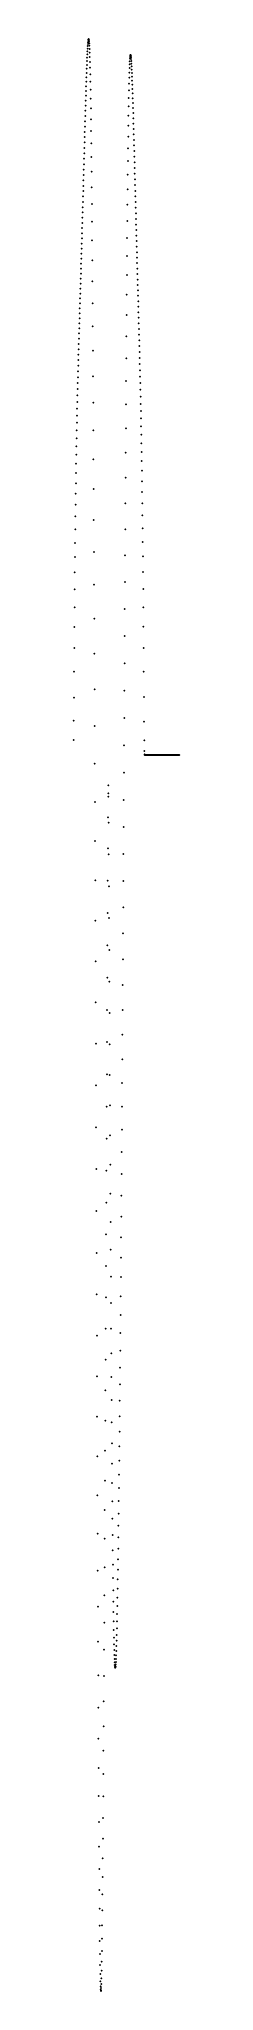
# Model space of a CAD drawing. Header units: metres. Extents: x 0 to 360, y -4190 to 2427.
import ezdxf

# ---------------------------------------------------------------- set-up
doc = ezdxf.new("R2010")
doc.units = ezdxf.units.M

msp = doc.modelspace()

# ---------------------------------------------------------------- linework, layer by layer
for p in [(47, 2385.5), (47.5, 2394.7), (48, 2403), (48.5, 2410.2), (49, 2416.2), (49.5, 2420.9), (50, 2424.4), (50.5, 2426.5), (51, 2427), (51.5, 2425.9), (52, 2423.2), (52.5, 2418.7), (53, 2412.4), (53.5, 2404.1), (54, 2393.7), (44.5, 2326.3), (45, 2339.5), (45.5, 2352.2), (46, 2364.1), (46.5, 2375.3), (54.5, 2381.2), (55, 2366.5), (55.5, 2349.3), (56, 2329.7), (190, 2328.4), (190.5, 2341.1), (191, 2351.7), (191.5, 2360), (192, 2366.2), (192.5, 2370.3), (193, 2372.6), (193.5, 2373.2), (194, 2371.9), (194.5, 2369), (195, 2364.6), (195.5, 2359), (196, 2352), (196.5, 2343.6), (197, 2334), (197.5, 2323.5), (42, 2251.1), (42.5, 2267.1), (43, 2282.5), (43.5, 2297.6), (44, 2312.3), (56.5, 2307.6), (57, 2282.8), (57.5, 2255.3), (188, 2252.6), (188.5, 2275.4), (189, 2295.7), (189.5, 2313.3), (198, 2312.2), (198.5, 2299.8), (199, 2286.3), (199.5, 2272.2), (200, 2257.7), (40, 2183.7), (40.5, 2200.9), (41, 2217.9), (41.5, 2234.7), (58, 2224.9), (58.5, 2191.6), (187, 2198.7), (187.5, 2227.1), (200.5, 2242.5), (201, 2226.5), (201.5, 2209.9), (202, 2193), (38.5, 2130.4), (39, 2148.4), (39.5, 2166.2), (59, 2155.2), (186, 2133.4), (186.5, 2167.5), (202.5, 2175.9), (203, 2158.4), (203.5, 2140.3), (204, 2121.8), (36.5, 2057.8), (37, 2076.3), (37.5, 2094.4), (38, 2112.4), (59.5, 2115.6), (60, 2072.9), (185, 2056.3), (185.5, 2096.4), (204.5, 2103.4), (205, 2084.9), (205.5, 2066.3), (35, 2002.8), (35.5, 2021), (36, 2039.3), (60.5, 2026.9), (184.5, 2013.2), (206, 2047.2), (206.5, 2027.8), (207, 2008.7), (207.5, 1989.7), (33, 1929.3), (33.5, 1947.6), (34, 1966.1), (34.5, 1984.5), (61, 1977.4), (61.5, 1924.5), (184, 1967.1), (208, 1970.6), (208.5, 1951.3), (209, 1931.8), (31, 1857), (31.5, 1875.1), (32, 1893.3), (32.5, 1911.3), (62, 1868.1), (183, 1865.8), (183.5, 1918), (209.5, 1912.4), (210, 1893.4), (210.5, 1874.5), (211, 1855.4), (29.5, 1803.9), (30, 1821.4), (30.5, 1839), (62.5, 1808.1), (182.5, 1810.6), (211.5, 1836), (212, 1816.8), (212.5, 1798), (27.5, 1733.7), (28, 1750.9), (28.5, 1768.5), (29, 1786.2), (63, 1744.5), (182, 1752.5), (213, 1779.4), (213.5, 1760.7), (214, 1741.8), (214.5, 1722.8), (25.5, 1665.1), (26, 1682.3), (26.5, 1699.6), (27, 1716.7), (63.5, 1677.1), (181.5, 1691.4), (215, 1704.2), (215.5, 1685.9), (216, 1667.6), (23.5, 1598), (24, 1614.9), (24.5, 1631.5), (25, 1648.2), (64, 1606), (181, 1627.5), (216.5, 1649), (217, 1630.3), (217.5, 1611.7), (218, 1593.5), (21.5, 1531), (22, 1547.5), (22.5, 1564), (23, 1580.9), (64.5, 1531.2), (180.5, 1560.8), (218.5, 1575.4), (219, 1557), (219.5, 1538.2), (19.5, 1462.8), (20, 1479.8), (20.5, 1497), (21, 1514.2), (180, 1491.4), (220, 1519.3), (220.5, 1500.8), (221, 1482.4), (221.5, 1463.7), (17.5, 1393), (18, 1411.1), (18.5, 1428.9), (19, 1446), (65, 1452.5), (179.5, 1419.4), (222, 1444.5), (222.5, 1424.8), (223, 1405.4), (16, 1339), (16.5, 1357.2), (17, 1375.1), (65.5, 1370.1), (179, 1344.8), (223.5, 1386.1), (224, 1366.4), (224.5, 1346), (225, 1324.9), (14, 1260.6), (14.5, 1280.4), (15, 1300.3), (15.5, 1320), (66, 1283.9), (178.5, 1268), (225.5, 1303.6), (226, 1282.4), (226.5, 1260.8), (12.5, 1196.4), (13, 1218.9), (13.5, 1240.3), (66.5, 1193.9), (227, 1238.1), (227.5, 1214.4), (11, 1126.4), (11.5, 1150.3), (12, 1173.5), (178, 1188.9), (228, 1190.1), (228.5, 1165.7), (229, 1140.6), (10, 1073.9), (10.5, 1100.9), (67, 1100.1), (177.5, 1107.7), (229.5, 1114), (230, 1085.8), (9, 1017.5), (9.5, 1046), (67.5, 1002.7), (177, 1024.6), (230.5, 1056.8), (231, 1027.3), (231.5, 996.4), (8, 955.4), (8.5, 987.6), (176.5, 939.8), (232, 963.2), (232.5, 927.9), (7, 885.3), (7.5, 921), (68, 901.5), (233, 891.3), (6, 808.5), (6.5, 848.3), (68.5, 796.7), (176, 853.3), (233.5, 853.4), (234, 812.8), (5.5, 765.2), (175.5, 765.4), (234.5, 768.8), (4.5, 670.6), (5, 719), (69, 688.4), (175, 676.3), (235, 721.9), (235.5, 673), (4, 618.8), (236, 620.6), (3.5, 561.8), (69.5, 576.7), (174.5, 586), (236.5, 563.1), (3, 499.9), (174, 494.9), (237, 500.8), (2.5, 433.9), (70, 461.6), (173.5, 403.1), (237.5, 434.5), (2, 362.2), (70.5, 343.3), (238, 362.6), (1.5, 282.5), (173, 310.8), (238.5, 282.7), (71, 221.9), (172.5, 218), (1, 194.3), (239, 196.1), (0.5, 116.4), (71.5, 97.6), (172, 125.2), (239.5, 113), (0, 51), (171.5, 32.3), (240, 49.3), (240.5, 13.9), (241, 1.7), (244, 0), (244.5, 0), (245, 0), (245.5, 0), (247, 0), (247.5, 0), (248, 0), (248.5, 0), (250, 0), (250.5, 0), (252.5, 0), (253, 0), (253.5, 0), (255, 0), (255.5, 0), (256, 0), (256.5, 0), (259.5, 0), (260, 0), (260.5, 0), (263.5, 0), (264, 0), (264.5, 0), (265.5, 0), (266, 0), (268, 0), (268.5, 0), (270, 0), (270.5, 0), (273.5, 0), (274, 0), (274.5, 0), (276.5, 0), (277, 0), (277.5, 0), (278, 0), (280, 0), (280.5, 0), (281, 0), (282.5, 0), (283, 0), (285, 0), (285.5, 0), (287, 0), (287.5, 0), (289.5, 0), (290, 0), (292, 0), (292.5, 0), (293, 0), (293.5, 0), (294, 0), (294.5, 0), (296, 0), (296.5, 0), (297, 0), (298.5, 0), (299, 0), (300.5, 0), (301, 0), (301.5, 0), (302.5, 0), (304.5, 0), (305, 0), (305.5, 0), (307, 0), (309, 0), (309.5, 0), (310, 0), (312, 0), (312.5, 0), (314, 0), (314.5, 0), (315, 0), (315.5, 0), (316, 0), (318, 0), (318.5, 0), (320, 0), (320.5, 0), (321, 0), (322.5, 0), (323.5, 0), (325, 0), (325.5, 0), (326, 0), (326.5, 0), (329, 0), (329.5, 0), (331, 0), (331.5, 0), (332, 0), (333.5, 0), (334.5, 0), (335, 0), (337, 0), (337.5, 0), (338, 0), (338.5, 0), (339, 0), (339.5, 0), (341.5, 0), (342, 0), (342.5, 0), (344, 0), (344.5, 0), (345, 0), (346, 0), (346.5, 0), (347, 0), (348.5, 0), (349, 0), (349.5, 0), (351.5, 0), (352, 0), (352.5, 0), (354, 0), (354.5, 0), (356.5, 0), (357.5, 0), (358, 0), (358.5, 0), (359, 0), (359.5, 0), (72, -29.5), (171, -60.4), (241.5, 0), (242, 0), (242.5, 0), (243, 0), (243.5, 0), (246, 0), (246.5, 0), (249, 0), (249.5, 0), (251, 0), (251.5, 0), (252, 0), (254, 0), (254.5, 0), (257, 0), (257.5, 0), (258, 0), (258.5, 0), (259, 0), (261, 0), (261.5, 0), (262, 0), (262.5, 0), (263, 0), (265, 0), (266.5, 0), (267, 0), (267.5, 0), (269, 0), (269.5, 0), (271, 0), (271.5, 0), (272, 0), (272.5, 0), (273, 0), (275, 0), (275.5, 0), (276, 0), (278.5, 0), (279, 0), (279.5, 0), (281.5, 0), (282, 0), (283.5, 0), (284, 0), (284.5, 0), (286, 0), (286.5, 0), (288, 0), (288.5, 0), (289, 0), (290.5, 0), (291, 0), (291.5, 0), (295, 0), (295.5, 0), (297.5, 0), (298, 0), (299.5, 0), (300, 0), (302, 0), (303, 0), (303.5, 0), (304, 0), (306, 0), (306.5, 0), (307.5, 0), (308, 0), (308.5, 0), (310.5, 0), (311, 0), (311.5, 0), (313, 0), (313.5, 0), (316.5, 0), (317, 0), (317.5, 0), (319, 0), (319.5, 0), (321.5, 0), (322, 0), (323, 0), (324, 0), (324.5, 0), (327, 0), (327.5, 0), (328, 0), (328.5, 0), (330, 0), (330.5, 0), (332.5, 0), (333, 0), (334, 0), (335.5, 0), (336, 0), (336.5, 0), (340, 0), (340.5, 0), (341, 0), (343, 0), (343.5, 0), (345.5, 0), (347.5, 0), (348, 0), (350, 0), (350.5, 0), (351, 0), (353, 0), (353.5, 0), (355, 0), (355.5, 0), (356, 0), (357, 0), (117.5, -130.2), (118, -102.9), (72.5, -159.2), (118.5, -142), (170.5, -152.8), (117, -211.4), (119, -229.8), (170, -244.8), (73, -291.2), (116.5, -316.6), (119.5, -336.4), (169.5, -336.2), (73.5, -425.4), (116, -425.9), (120, -444.9), (169, -426.8), (168.5, -516.6), (74, -561.5), (115.5, -535.4), (120.5, -553.2), (115, -645), (121, -661.2), (168, -605.3), (74.5, -699.3), (167.5, -693.1), (114.5, -754.6), (121.5, -768.5), (167, -779.6), (75, -838.5), (114, -864.2), (122, -874.9), (166.5, -864.9), (75.5, -978.9), (113.5, -973.7), (122.5, -980.5), (166, -948.8), (165.5, -1031.4), (76, -1120.2), (113, -1083.1), (123, -1084.9), (165, -1112.4), (123.5, -1188), (112.5, -1192.3), (164.5, -1192), (76.5, -1262), (112, -1301.2), (124, -1289.5), (164, -1270), (124.5, -1389.5), (163.5, -1346.4), (77, -1404.2), (111.5, -1409.9), (163, -1421.2), (111, -1518), (125, -1487.5), (162.5, -1494.3), (77.5, -1546.2), (125.5, -1583.6), (162, -1565.8), (110.5, -1625.7), (161.5, -1635.7), (78, -1687.9), (126, -1677.5), (161, -1703.8), (110, -1732.8), (126.5, -1769), (160.5, -1770.2), (78.5, -1828.8), (109.5, -1839.3), (160, -1835.1), (127, -1858.1), (159.5, -1898.2), (79, -1968.6), (109, -1945.1), (127.5, -1944.7), (159, -1959.6), (108.5, -2050), (128, -2028.4), (158.5, -2019.5), (79.5, -2107.1), (128.5, -2109.4), (158, -2077.6), (108, -2154.1), (157.5, -2134.2), (80, -2243.8), (129, -2187.3), (156.5, -2242.4), (157, -2189.1), (107.5, -2257.1), (129.5, -2262.2), (156, -2294.2), (80.5, -2378.2), (107, -2359), (130, -2334), (155.5, -2344.4), (130.5, -2402.6), (154.5, -2440.1), (155, -2393), (81, -2510.3), (106.5, -2459.8), (131, -2467.9), (154, -2485.7), (106, -2559.3), (131.5, -2530), (153, -2572.1), (153.5, -2529.6), (81.5, -2639.4), (132, -2588.6), (132.5, -2644), (152.5, -2613.1), (105.5, -2657.3), (133, -2695.9), (151.5, -2690.5), (152, -2652.5), (82, -2765.4), (105, -2753.8), (133.5, -2744.5), (150.5, -2761.7), (151, -2726.8), (134, -2789.7), (134.5, -2831.6), (149.5, -2826.7), (150, -2795), (82.5, -2887.8), (104.5, -2848.7), (135, -2870.1), (135.5, -2905.4), (148.5, -2885.5), (149, -2856.9), (104, -2941.7), (136, -2937.4), (136.5, -2966.3), (147, -2961.2), (147.5, -2937.6), (148, -2912.3), (83, -3006.3), (103.5, -3032.9), (137, -2992.1), (137.5, -3014.7), (138, -3034.4), (145, -3037.6), (145.5, -3021.3), (146, -3003), (146.5, -2983), (138.5, -3051.2), (139, -3065.1), (139.5, -3076.3), (140, -3084.8), (140.5, -3090.5), (141, -3093.8), (141.5, -3094.7), (142, -3093.1), (142.5, -3089.3), (143, -3083.2), (143.5, -3074.8), (144, -3064.5), (144.5, -3052), (83.5, -3120.6), (103, -3122), (84, -3230.2), (102.5, -3208.8), (102, -3293.4), (84.5, -3335.1), (85, -3434.9), (101.5, -3375.3), (101, -3454.5), (85.5, -3529.2), (100.5, -3530.9), (86, -3617.9), (100, -3604.2), (86.5, -3700.6), (99.5, -3674.2), (99, -3740.6), (87, -3777.3), (98.5, -3803.5), (87.5, -3847.8), (98, -3862.4), (88, -3911.8), (88.5, -3969.4), (97, -3967.6), (97.5, -3917.1), (89, -4020.3), (96.5, -4013.5), (89.5, -4064.6), (90, -4102.1), (95.5, -4090.7), (96, -4054.5), (90.5, -4132.9), (91, -4157.1), (94, -4166.6), (94.5, -4146.9), (95, -4121.4), (91.5, -4174.6), (92, -4185.7), (92.5, -4190.2), (93, -4188.5), (93.5, -4180.5)]:
    msp.add_point(p)

doc.saveas('drawing.dxf')
